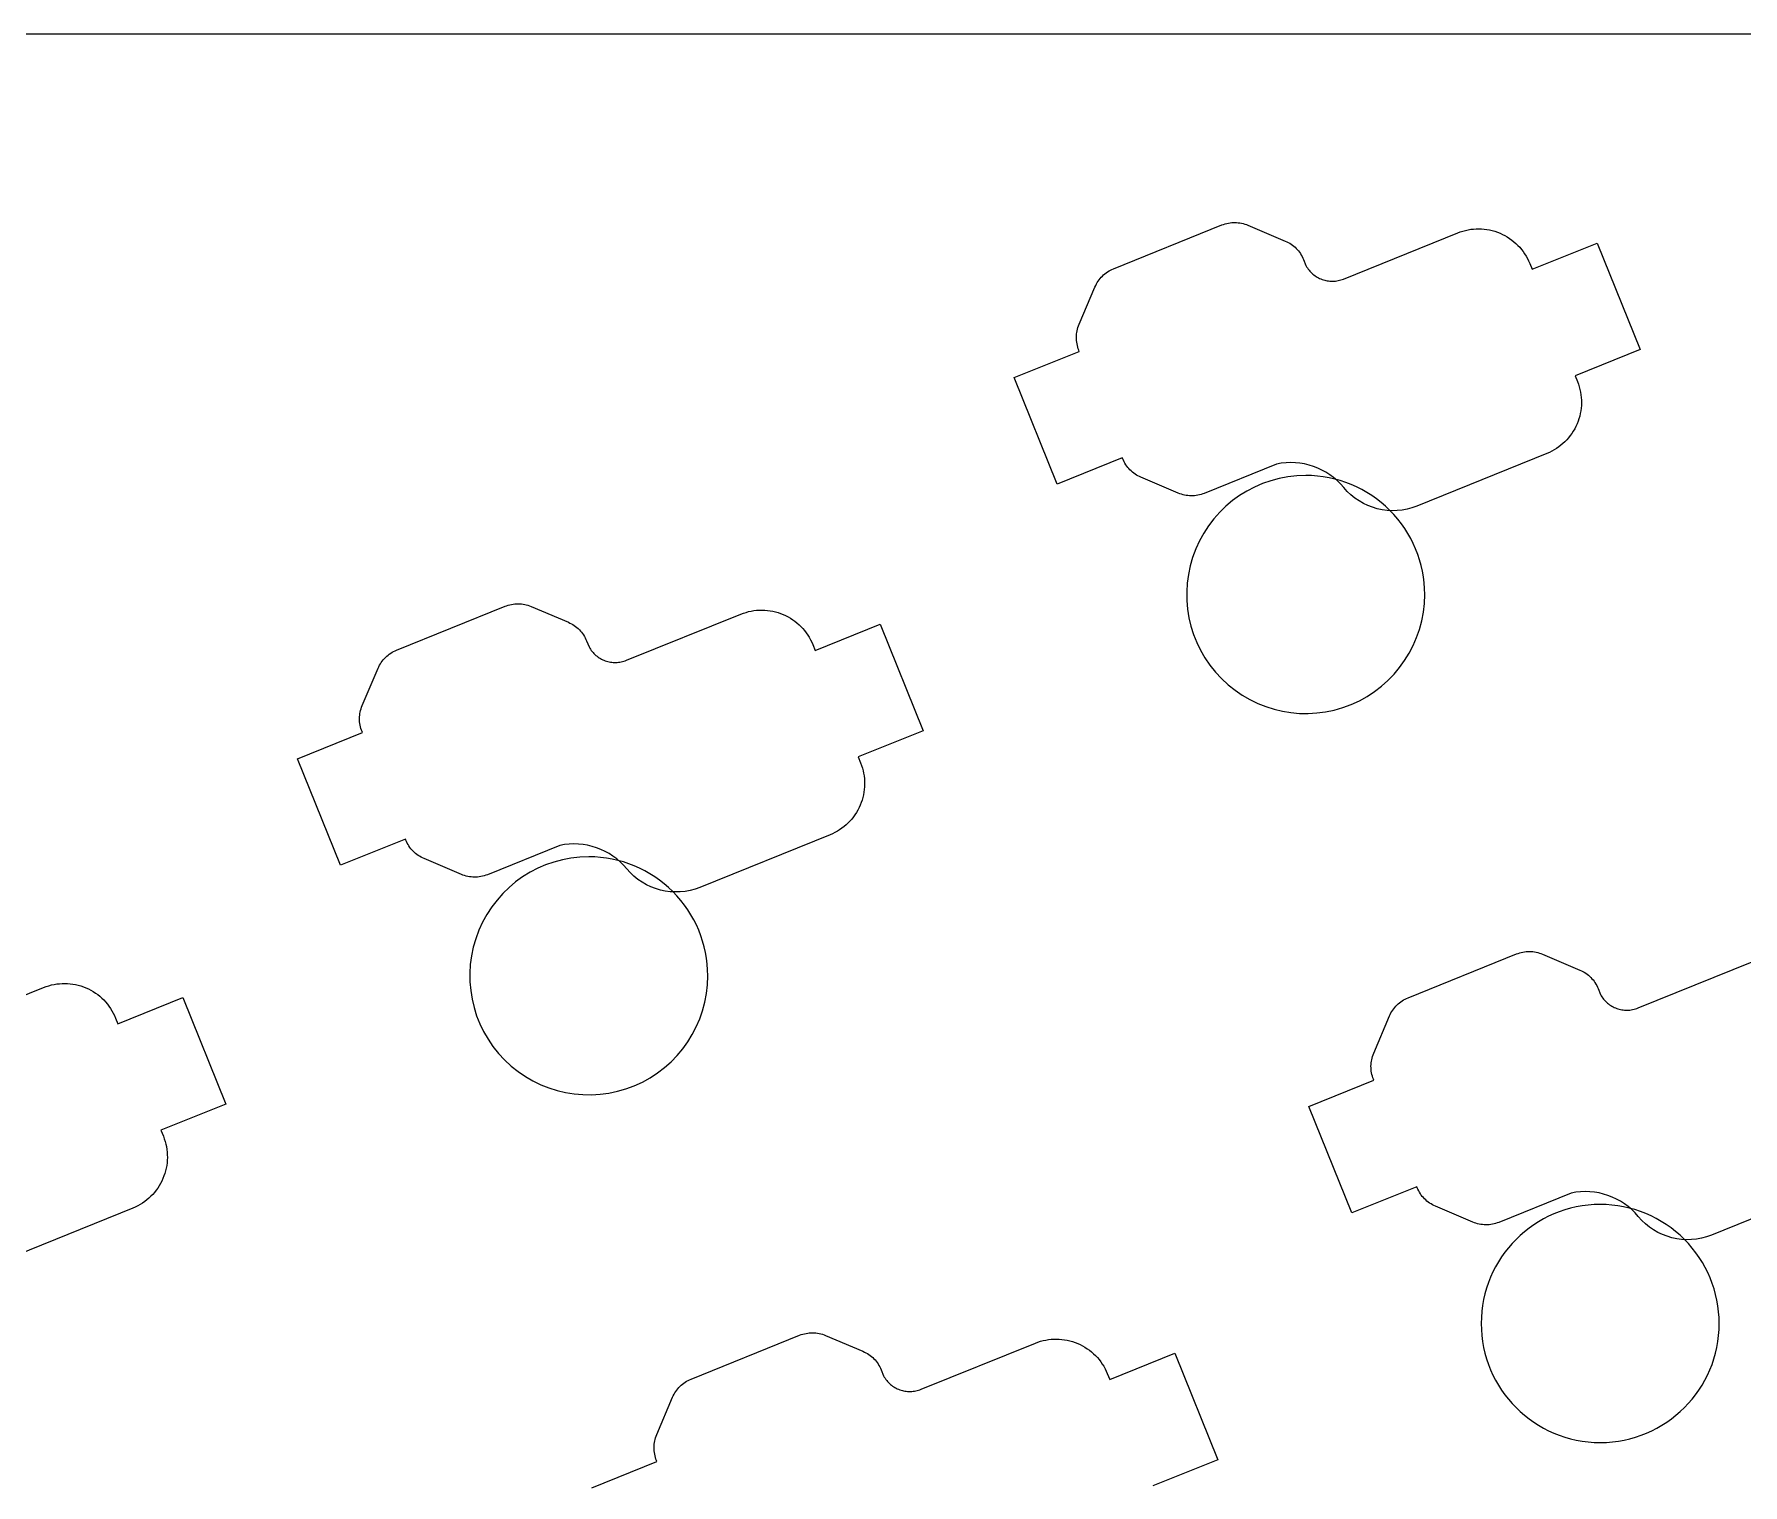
# Model space of a CAD drawing. Header units: millimetres. Extents: x 88 to 341, y 125 to 249.
# Drawn here: x 243.5 to 283.71, y 211.11 to 245.24 of the extents above; entities that cross this region are included whole.
import ezdxf

# ---------------------------------------------------------------- set-up
doc = ezdxf.new("R2010")
doc.units = ezdxf.units.MM
doc.layers.get('0').update_dxf_attribs({"linetype": 'CONTINUOUS'})

msp = doc.modelspace()

# ---------------------------------------------------------------- linework, layer by layer
at = {"color": 7}
for points in [[(290.8482, 245.2416), (138.4039, 245.2416)], [(290.8482, 245.2416), (138.4039, 245.2416)], [(286.0263, 218.222), (282.9666, 216.9858), (282.8517, 216.9447), (282.7354, 216.9134), (282.618, 216.8916), (282.5001, 216.8794), (282.3823, 216.8765), (282.2651, 216.8828), (282.1491, 216.8982), (282.0348, 216.9225), (281.9226, 216.9556), (281.8133, 216.9974), (281.7073, 217.0477), (281.6051, 217.1064), (281.5073, 217.1733), (281.4145, 217.2484), (281.3271, 217.3314), (281.2457, 217.4223), (281.1714, 217.5062), (281.0922, 217.5841), (281.0083, 217.6559), (280.9203, 217.7214), (280.8284, 217.7804), (280.733, 217.833), (280.6344, 217.8788), (280.5331, 217.9179), (280.4294, 217.9501), (280.3237, 217.9753), (280.2163, 217.9933), (280.1076, 218.004), (279.9979, 218.0073), (279.8876, 218.003), (279.7771, 217.9911), (279.6668, 217.9714), (277.965, 217.2839), (277.9278, 217.2699), (277.8902, 217.2579), (277.8522, 217.2477), (277.8138, 217.2395), (277.7752, 217.2332), (277.7363, 217.2288), (277.6974, 217.2262), (277.6583, 217.2256), (277.6193, 217.2269), (277.5804, 217.2301), (277.5417, 217.2352), (277.5031, 217.2422), (277.4649, 217.2511), (277.427, 217.2619), (277.3896, 217.2746), (277.3527, 217.2892), (276.475, 217.6618), (276.4388, 217.6782), (276.4037, 217.6963), (276.3697, 217.716), (276.3367, 217.7373), (276.3049, 217.7602), (276.2743, 217.7845), (276.245, 217.8103), (276.217, 217.8375), (276.1903, 217.866), (276.165, 217.8957), (276.1412, 217.9267), (276.1189, 217.9589), (276.0982, 217.9923), (276.0791, 218.0267), (276.0616, 218.0621), (276.0458, 218.0985), (276.0362, 218.1224), (274.5063, 217.5043), (273.4949, 220.0077), (275.0247, 220.6258), (275.0151, 220.6496), (275.0011, 220.6868), (274.9891, 220.7244), (274.979, 220.7624), (274.9707, 220.8008), (274.9644, 220.8395), (274.96, 220.8783), (274.9575, 220.9173), (274.9569, 220.9563), (274.9582, 220.9953), (274.9614, 221.0342), (274.9665, 221.073), (274.9735, 221.1115), (274.9824, 221.1497), (274.9931, 221.1876), (275.0058, 221.225), (275.0204, 221.2619), (275.393, 222.1396), (275.4094, 222.1758), (275.4275, 222.2109), (275.4473, 222.245), (275.4686, 222.2779), (275.4914, 222.3097), (275.5158, 222.3403), (275.5415, 222.3696), (275.5687, 222.3977), (275.5972, 222.4243), (275.627, 222.4496), (275.658, 222.4734), (275.6902, 222.4957), (275.7235, 222.5164), (275.7579, 222.5356), (275.7933, 222.553), (275.8297, 222.5688), (278.3809, 223.5995), (278.418, 223.6135), (278.4556, 223.6255), (278.4937, 223.6356), (278.5321, 223.6439), (278.5707, 223.6502), (278.6095, 223.6546), (278.6485, 223.6571), (278.6875, 223.6577), (278.7265, 223.6565), (278.7654, 223.6533), (278.8042, 223.6482), (278.8427, 223.6412), (278.881, 223.6323), (278.9188, 223.6215), (278.9562, 223.6088), (278.9931, 223.5942), (279.8709, 223.2216), (279.907, 223.2052), (279.9421, 223.1871), (279.9762, 223.1674), (280.0092, 223.1461), (280.041, 223.1232), (280.0715, 223.0989), (280.1009, 223.0731), (280.1289, 223.0459), (280.1556, 223.0174), (280.1808, 222.9877), (280.2046, 222.9566), (280.2269, 222.9245), (280.2477, 222.8911), (280.2668, 222.8567), (280.2843, 222.8213), (280.3, 222.7849), (280.3566, 222.6448), (280.3733, 222.6158), (280.3911, 222.5879), (280.41, 222.561), (280.4301, 222.5353), (280.4511, 222.5107), (280.4732, 222.4872), (280.4962, 222.4648), (280.52, 222.4436), (280.5448, 222.4236), (280.5703, 222.4048), (280.5966, 222.3872), (280.6236, 222.3708), (280.6513, 222.3557), (280.6795, 222.3418), (280.7084, 222.3293), (280.7377, 222.318), (280.7676, 222.308), (280.7978, 222.2994), (280.8284, 222.2921), (280.8594, 222.2862), (280.8907, 222.2816), (280.9221, 222.2785), (280.9538, 222.2768), (280.9856, 222.2765), (281.0175, 222.2777), (281.0495, 222.2803), (281.0815, 222.2844), (281.1134, 222.29), (281.1452, 222.2972), (281.1769, 222.3058), (281.2084, 222.3161), (281.2397, 222.3279), (283.9285, 223.4142)], [(286.0263, 218.222), (282.9666, 216.9858), (282.8517, 216.9447), (282.7354, 216.9134), (282.618, 216.8916), (282.5001, 216.8794), (282.3823, 216.8765), (282.2651, 216.8828), (282.1491, 216.8982), (282.0348, 216.9225), (281.9226, 216.9556), (281.8133, 216.9974), (281.7073, 217.0477), (281.6051, 217.1064), (281.5073, 217.1733), (281.4145, 217.2484), (281.3271, 217.3314), (281.2457, 217.4223), (281.1714, 217.5062), (281.0922, 217.5841), (281.0083, 217.6559), (280.9203, 217.7214), (280.8284, 217.7804), (280.733, 217.833), (280.6344, 217.8788), (280.5331, 217.9179), (280.4294, 217.9501), (280.3237, 217.9753), (280.2163, 217.9933), (280.1076, 218.004), (279.9979, 218.0073), (279.8876, 218.003), (279.7771, 217.9911), (279.6668, 217.9714), (277.965, 217.2839), (277.9278, 217.2699), (277.8902, 217.2579), (277.8522, 217.2477), (277.8138, 217.2395), (277.7752, 217.2332), (277.7363, 217.2288), (277.6974, 217.2262), (277.6583, 217.2256), (277.6193, 217.2269), (277.5804, 217.2301), (277.5417, 217.2352), (277.5031, 217.2422), (277.4649, 217.2511), (277.427, 217.2619), (277.3896, 217.2746), (277.3527, 217.2892), (276.475, 217.6618), (276.4388, 217.6782), (276.4037, 217.6963), (276.3697, 217.716), (276.3367, 217.7373), (276.3049, 217.7602), (276.2743, 217.7845), (276.245, 217.8103), (276.217, 217.8375), (276.1903, 217.866), (276.165, 217.8957), (276.1412, 217.9267), (276.1189, 217.9589), (276.0982, 217.9923), (276.0791, 218.0267), (276.0616, 218.0621), (276.0458, 218.0985), (276.0362, 218.1224), (274.5063, 217.5043), (273.4949, 220.0077), (275.0247, 220.6258), (275.0151, 220.6496), (275.0011, 220.6868), (274.9891, 220.7244), (274.979, 220.7624), (274.9707, 220.8008), (274.9644, 220.8395), (274.96, 220.8783), (274.9575, 220.9173), (274.9569, 220.9563), (274.9582, 220.9953), (274.9614, 221.0342), (274.9665, 221.073), (274.9735, 221.1115), (274.9824, 221.1497), (274.9931, 221.1876), (275.0058, 221.225), (275.0204, 221.2619), (275.393, 222.1396), (275.4094, 222.1758), (275.4275, 222.2109), (275.4473, 222.245), (275.4686, 222.2779), (275.4914, 222.3097), (275.5158, 222.3403), (275.5415, 222.3696), (275.5687, 222.3977), (275.5972, 222.4243), (275.627, 222.4496), (275.658, 222.4734), (275.6902, 222.4957), (275.7235, 222.5164), (275.7579, 222.5356), (275.7933, 222.553), (275.8297, 222.5688), (278.3809, 223.5995), (278.418, 223.6135), (278.4556, 223.6255), (278.4937, 223.6356), (278.5321, 223.6439), (278.5707, 223.6502), (278.6095, 223.6546), (278.6485, 223.6571), (278.6875, 223.6577), (278.7265, 223.6565), (278.7654, 223.6533), (278.8042, 223.6482), (278.8427, 223.6412), (278.881, 223.6323), (278.9188, 223.6215), (278.9562, 223.6088), (278.9931, 223.5942), (279.8709, 223.2216), (279.907, 223.2052), (279.9421, 223.1871), (279.9762, 223.1674), (280.0092, 223.1461), (280.041, 223.1232), (280.0715, 223.0989), (280.1009, 223.0731), (280.1289, 223.0459), (280.1556, 223.0174), (280.1808, 222.9877), (280.2046, 222.9566), (280.2269, 222.9245), (280.2477, 222.8911), (280.2668, 222.8567), (280.2843, 222.8213), (280.3, 222.7849), (280.3566, 222.6448), (280.3733, 222.6158), (280.3911, 222.5879), (280.41, 222.561), (280.4301, 222.5353), (280.4511, 222.5107), (280.4732, 222.4872), (280.4962, 222.4648), (280.52, 222.4436), (280.5448, 222.4236), (280.5703, 222.4048), (280.5966, 222.3872), (280.6236, 222.3708), (280.6513, 222.3557), (280.6795, 222.3418), (280.7084, 222.3293), (280.7377, 222.318), (280.7676, 222.308), (280.7978, 222.2994), (280.8284, 222.2921), (280.8594, 222.2862), (280.8907, 222.2816), (280.9221, 222.2785), (280.9538, 222.2768), (280.9856, 222.2765), (281.0175, 222.2777), (281.0495, 222.2803), (281.0815, 222.2844), (281.1134, 222.29), (281.1452, 222.2972), (281.1769, 222.3058), (281.2084, 222.3161), (281.2397, 222.3279), (283.9285, 223.4142)], [(241.0385, 221.7243), (243.7273, 222.8106), (243.7877, 222.8333), (243.8488, 222.8529), (243.9106, 222.8693), (243.973, 222.8827), (244.0358, 222.893), (244.0989, 222.9002), (244.1622, 222.9043), (244.2256, 222.9052), (244.289, 222.9031), (244.3523, 222.898), (244.4152, 222.8897), (244.4779, 222.8783), (244.54, 222.8638), (244.6015, 222.8463), (244.6623, 222.8257), (244.7223, 222.802), (244.781, 222.7753), (244.838, 222.7459), (244.8934, 222.7138), (244.9469, 222.6792), (244.9986, 222.642), (245.0483, 222.6025), (245.096, 222.5606), (245.1415, 222.5165), (245.1849, 222.4702), (245.2259, 222.4218), (245.2646, 222.3714), (245.3008, 222.3191), (245.3345, 222.2649), (245.3656, 222.209), (245.394, 222.1515), (245.4196, 222.0923), (245.4758, 221.9532), (247.0057, 222.5713), (248.0171, 220.0679), (246.4873, 219.4498), (246.5435, 219.3107), (246.5661, 219.2504), (246.5857, 219.1892), (246.6022, 219.1274), (246.6155, 219.065), (246.6258, 219.0022), (246.633, 218.9391), (246.6371, 218.8758), (246.6381, 218.8124), (246.636, 218.749), (246.6308, 218.6858), (246.6225, 218.6228), (246.6111, 218.5602), (246.5967, 218.4981), (246.5791, 218.4366), (246.5585, 218.3758), (246.5348, 218.3158), (246.5081, 218.2571), (246.4787, 218.2), (246.4467, 218.1446), (246.412, 218.0911), (246.3749, 218.0394), (246.3353, 217.9897), (246.2934, 217.9421), (246.2493, 217.8965), (246.203, 217.8532), (246.1546, 217.8121), (246.1042, 217.7735), (246.0519, 217.7372), (245.9978, 217.7035), (245.9419, 217.6724), (245.8843, 217.644), (245.8251, 217.6184), (242.7654, 216.3822)], [(241.0385, 221.7243), (243.7273, 222.8106), (243.7877, 222.8333), (243.8488, 222.8529), (243.9106, 222.8693), (243.973, 222.8827), (244.0358, 222.893), (244.0989, 222.9002), (244.1622, 222.9043), (244.2256, 222.9052), (244.289, 222.9031), (244.3523, 222.898), (244.4152, 222.8897), (244.4779, 222.8783), (244.54, 222.8638), (244.6015, 222.8463), (244.6623, 222.8257), (244.7223, 222.802), (244.781, 222.7753), (244.838, 222.7459), (244.8934, 222.7138), (244.9469, 222.6792), (244.9986, 222.642), (245.0483, 222.6025), (245.096, 222.5606), (245.1415, 222.5165), (245.1849, 222.4702), (245.2259, 222.4218), (245.2646, 222.3714), (245.3008, 222.3191), (245.3345, 222.2649), (245.3656, 222.209), (245.394, 222.1515), (245.4196, 222.0923), (245.4758, 221.9532), (247.0057, 222.5713), (248.0171, 220.0679), (246.4873, 219.4498), (246.5435, 219.3107), (246.5661, 219.2504), (246.5857, 219.1892), (246.6022, 219.1274), (246.6155, 219.065), (246.6258, 219.0022), (246.633, 218.9391), (246.6371, 218.8758), (246.6381, 218.8124), (246.636, 218.749), (246.6308, 218.6858), (246.6225, 218.6228), (246.6111, 218.5602), (246.5967, 218.4981), (246.5791, 218.4366), (246.5585, 218.3758), (246.5348, 218.3158), (246.5081, 218.2571), (246.4787, 218.2), (246.4467, 218.1446), (246.412, 218.0911), (246.3749, 218.0394), (246.3353, 217.9897), (246.2934, 217.9421), (246.2493, 217.8965), (246.203, 217.8532), (246.1546, 217.8121), (246.1042, 217.7735), (246.0519, 217.7372), (245.9978, 217.7035), (245.9419, 217.6724), (245.8843, 217.644), (245.8251, 217.6184), (242.7654, 216.3822)], [(256.6276, 211.0358), (258.1575, 211.6539), (258.1478, 211.6777), (258.1339, 211.7149), (258.1218, 211.7525), (258.1117, 211.7905), (258.1035, 211.8289), (258.0971, 211.8676), (258.0927, 211.9064), (258.0902, 211.9454), (258.0896, 211.9844), (258.0909, 212.0234), (258.0941, 212.0623), (258.0992, 212.1011), (258.1062, 212.1396), (258.1151, 212.1778), (258.1259, 212.2157), (258.1386, 212.2531), (258.1532, 212.29), (258.5257, 213.1677), (258.5421, 213.2039), (258.5602, 213.239), (258.58, 213.2731), (258.6013, 213.306), (258.6241, 213.3378), (258.6485, 213.3684), (258.6743, 213.3977), (258.7014, 213.4258), (258.7299, 213.4524), (258.7597, 213.4777), (258.7907, 213.5015), (258.8229, 213.5238), (258.8562, 213.5445), (258.8906, 213.5637), (258.926, 213.5811), (258.9625, 213.5969), (261.5136, 214.6276), (261.5507, 214.6416), (261.5884, 214.6536), (261.6264, 214.6638), (261.6648, 214.672), (261.7034, 214.6783), (261.7423, 214.6827), (261.7812, 214.6852), (261.8202, 214.6859), (261.8593, 214.6846), (261.8982, 214.6814), (261.9369, 214.6763), (261.9755, 214.6693), (262.0137, 214.6604), (262.0515, 214.6496), (262.089, 214.6369), (262.1259, 214.6223), (263.0036, 214.2497), (263.0397, 214.2333), (263.0749, 214.2152), (263.1089, 214.1955), (263.1419, 214.1742), (263.1737, 214.1513), (263.2043, 214.127), (263.2336, 214.1012), (263.2616, 214.074), (263.2883, 214.0455), (263.3135, 214.0158), (263.3373, 213.9848), (263.3596, 213.9526), (263.3804, 213.9192), (263.3995, 213.8848), (263.417, 213.8494), (263.4328, 213.813), (263.4894, 213.6729), (263.506, 213.6439), (263.5238, 213.616), (263.5428, 213.5892), (263.5628, 213.5634), (263.5838, 213.5388), (263.6059, 213.5153), (263.6289, 213.4929), (263.6528, 213.4717), (263.6775, 213.4517), (263.703, 213.4329), (263.7293, 213.4153), (263.7563, 213.3989), (263.784, 213.3838), (263.8123, 213.3699), (263.8411, 213.3574), (263.8705, 213.3461), (263.9003, 213.3361), (263.9305, 213.3275), (263.9612, 213.3202), (263.9921, 213.3143), (264.0234, 213.3098), (264.0549, 213.3066), (264.0865, 213.3049), (264.1183, 213.3046), (264.1503, 213.3058), (264.1822, 213.3084), (264.2142, 213.3125), (264.2461, 213.3181), (264.2779, 213.3253), (264.3096, 213.334), (264.3411, 213.3442), (264.3724, 213.356), (267.0612, 214.4423), (267.1216, 214.465), (267.1827, 214.4846), (267.2446, 214.501), (267.3069, 214.5144), (267.3697, 214.5247), (267.4328, 214.5319), (267.4961, 214.5359), (267.5596, 214.5369), (267.6229, 214.5348), (267.6862, 214.5296), (267.7492, 214.5214), (267.8118, 214.51), (267.8739, 214.4955), (267.9354, 214.478), (267.9962, 214.4574), (268.0562, 214.4336), (268.1149, 214.407), (268.1719, 214.3776), (268.2273, 214.3455), (268.2809, 214.3109), (268.3325, 214.2737), (268.3822, 214.2342), (268.4299, 214.1923), (268.4754, 214.1482), (268.5188, 214.1019), (268.5598, 214.0535), (268.5985, 214.0031), (268.6347, 213.9508), (268.6684, 213.8966), (268.6995, 213.8407), (268.7279, 213.7831), (268.7535, 213.724), (268.8097, 213.5849), (270.3396, 214.203), (271.351, 211.6996), (269.8212, 211.0815)], [(256.6276, 211.0358), (258.1575, 211.6539), (258.1478, 211.6777), (258.1339, 211.7149), (258.1218, 211.7525), (258.1117, 211.7905), (258.1035, 211.8289), (258.0971, 211.8676), (258.0927, 211.9064), (258.0902, 211.9454), (258.0896, 211.9844), (258.0909, 212.0234), (258.0941, 212.0623), (258.0992, 212.1011), (258.1062, 212.1396), (258.1151, 212.1778), (258.1259, 212.2157), (258.1386, 212.2531), (258.1532, 212.29), (258.5257, 213.1677), (258.5421, 213.2039), (258.5602, 213.239), (258.58, 213.2731), (258.6013, 213.306), (258.6241, 213.3378), (258.6485, 213.3684), (258.6743, 213.3977), (258.7014, 213.4258), (258.7299, 213.4524), (258.7597, 213.4777), (258.7907, 213.5015), (258.8229, 213.5238), (258.8562, 213.5445), (258.8906, 213.5637), (258.926, 213.5811), (258.9625, 213.5969), (261.5136, 214.6276), (261.5507, 214.6416), (261.5884, 214.6536), (261.6264, 214.6638), (261.6648, 214.672), (261.7034, 214.6783), (261.7423, 214.6827), (261.7812, 214.6852), (261.8202, 214.6859), (261.8593, 214.6846), (261.8982, 214.6814), (261.9369, 214.6763), (261.9755, 214.6693), (262.0137, 214.6604), (262.0515, 214.6496), (262.089, 214.6369), (262.1259, 214.6223), (263.0036, 214.2497), (263.0397, 214.2333), (263.0749, 214.2152), (263.1089, 214.1955), (263.1419, 214.1742), (263.1737, 214.1513), (263.2043, 214.127), (263.2336, 214.1012), (263.2616, 214.074), (263.2883, 214.0455), (263.3135, 214.0158), (263.3373, 213.9848), (263.3596, 213.9526), (263.3804, 213.9192), (263.3995, 213.8848), (263.417, 213.8494), (263.4328, 213.813), (263.4894, 213.6729), (263.506, 213.6439), (263.5238, 213.616), (263.5428, 213.5892), (263.5628, 213.5634), (263.5838, 213.5388), (263.6059, 213.5153), (263.6289, 213.4929), (263.6528, 213.4717), (263.6775, 213.4517), (263.703, 213.4329), (263.7293, 213.4153), (263.7563, 213.3989), (263.784, 213.3838), (263.8123, 213.3699), (263.8411, 213.3574), (263.8705, 213.3461), (263.9003, 213.3361), (263.9305, 213.3275), (263.9612, 213.3202), (263.9921, 213.3143), (264.0234, 213.3098), (264.0549, 213.3066), (264.0865, 213.3049), (264.1183, 213.3046), (264.1503, 213.3058), (264.1822, 213.3084), (264.2142, 213.3125), (264.2461, 213.3181), (264.2779, 213.3253), (264.3096, 213.334), (264.3411, 213.3442), (264.3724, 213.356), (267.0612, 214.4423), (267.1216, 214.465), (267.1827, 214.4846), (267.2446, 214.501), (267.3069, 214.5144), (267.3697, 214.5247), (267.4328, 214.5319), (267.4961, 214.5359), (267.5596, 214.5369), (267.6229, 214.5348), (267.6862, 214.5296), (267.7492, 214.5214), (267.8118, 214.51), (267.8739, 214.4955), (267.9354, 214.478), (267.9962, 214.4574), (268.0562, 214.4336), (268.1149, 214.407), (268.1719, 214.3776), (268.2273, 214.3455), (268.2809, 214.3109), (268.3325, 214.2737), (268.3822, 214.2342), (268.4299, 214.1923), (268.4754, 214.1482), (268.5188, 214.1019), (268.5598, 214.0535), (268.5985, 214.0031), (268.6347, 213.9508), (268.6684, 213.8966), (268.6995, 213.8407), (268.7279, 213.7831), (268.7535, 213.724), (268.8097, 213.5849), (270.3396, 214.203), (271.351, 211.6996), (269.8212, 211.0815)]]:
    msp.add_lwpolyline(points, dxfattribs=at)
for points in [[(271.7963, 240.8094), (271.8352, 240.8062), (271.874, 240.8011), (271.9125, 240.7941), (271.9507, 240.7852), (271.9886, 240.7744), (272.026, 240.7617), (272.0629, 240.7471), (272.9407, 240.3745), (272.9768, 240.3581), (273.0119, 240.34), (273.046, 240.3203), (273.0789, 240.299), (273.1107, 240.2761), (273.1413, 240.2518), (273.1707, 240.226), (273.1987, 240.1988), (273.2253, 240.1703), (273.2506, 240.1406), (273.2744, 240.1095), (273.2967, 240.0774), (273.3174, 240.044), (273.3366, 240.0096), (273.354, 239.9742), (273.3698, 239.9378), (273.4264, 239.7977), (273.4431, 239.7687), (273.4609, 239.7408), (273.4798, 239.7139), (273.4998, 239.6882), (273.5209, 239.6636), (273.5429, 239.6401), (273.5659, 239.6177), (273.5898, 239.5965), (273.6146, 239.5765), (273.6401, 239.5577), (273.6664, 239.5401), (273.6934, 239.5237), (273.721, 239.5086), (273.7493, 239.4947), (273.7782, 239.4822), (273.8075, 239.4709), (273.8373, 239.4609), (273.8676, 239.4523), (273.8982, 239.445), (273.9292, 239.4391), (273.9604, 239.4345), (273.9919, 239.4314), (274.0236, 239.4297), (274.0554, 239.4294), (274.0873, 239.4306), (274.1193, 239.4332), (274.1512, 239.4373), (274.1832, 239.4429), (274.215, 239.4501), (274.2467, 239.4587), (274.2782, 239.469), (274.3094, 239.4808), (276.9983, 240.5671), (277.0586, 240.5898), (277.1198, 240.6094), (277.1816, 240.6258), (277.244, 240.6392), (277.3068, 240.6495), (277.3699, 240.6566), (277.4332, 240.6607), (277.4966, 240.6617), (277.56, 240.6596), (277.6232, 240.6544), (277.6862, 240.6462), (277.7488, 240.6348), (277.8109, 240.6203), (277.8725, 240.6028), (277.9333, 240.5822), (277.9932, 240.5584), (278.0519, 240.5318), (278.109, 240.5024), (278.1644, 240.4703), (278.2179, 240.4357), (278.2696, 240.3985), (278.3193, 240.359), (278.367, 240.3171), (278.4125, 240.273), (278.4558, 240.2267), (278.4969, 240.1783), (278.5356, 240.1279), (278.5718, 240.0756), (278.6055, 240.0214), (278.6366, 239.9655), (278.665, 239.9079), (278.6906, 239.8488), (278.7468, 239.7097), (280.2767, 240.3278), (281.2881, 237.8244), (279.7582, 237.2063), (279.8144, 237.0672), (279.8371, 237.0068), (279.8567, 236.9457), (279.8731, 236.8839), (279.8865, 236.8215), (279.8968, 236.7587), (279.904, 236.6956), (279.908, 236.6323), (279.909, 236.5689), (279.9069, 236.5055), (279.9017, 236.4423), (279.8935, 236.3793), (279.8821, 236.3167), (279.8676, 236.2546), (279.8501, 236.193), (279.8295, 236.1322), (279.8057, 236.0723), (279.7791, 236.0136), (279.7497, 235.9565), (279.7176, 235.9011), (279.683, 235.8476), (279.6458, 235.7959), (279.6063, 235.7462), (279.5644, 235.6985), (279.5203, 235.653), (279.474, 235.6097), (279.4256, 235.5686), (279.3752, 235.5299), (279.3229, 235.4937), (279.2687, 235.46), (279.2128, 235.4289), (279.1552, 235.4005), (279.0961, 235.3749), (276.0364, 234.1387), (275.9215, 234.0976), (275.8051, 234.0663), (275.6877, 234.0445), (275.5699, 234.0323), (275.4521, 234.0294), (275.3349, 234.0357), (275.2189, 234.0511), (275.1045, 234.0754), (274.9924, 234.1085), (274.8831, 234.1503), (274.7771, 234.2006), (274.6749, 234.2593), (274.5771, 234.3262), (274.4843, 234.4013), (274.3969, 234.4843), (274.3155, 234.5752), (274.2412, 234.6591), (274.1619, 234.737), (274.0781, 234.8088), (273.99, 234.8743), (273.8981, 234.9333), (273.8027, 234.9859), (273.7042, 235.0317), (273.6029, 235.0708), (273.4992, 235.103), (273.3935, 235.1282), (273.2861, 235.1462), (273.1774, 235.1569), (273.0677, 235.1602), (272.9574, 235.1559), (272.8469, 235.144), (272.7366, 235.1243), (271.0348, 234.4368), (270.9976, 234.4228), (270.96, 234.4108), (270.922, 234.4006), (270.8836, 234.3924), (270.8449, 234.3861), (270.8061, 234.3817), (270.7671, 234.3791), (270.7281, 234.3785), (270.6891, 234.3798), (270.6502, 234.383), (270.6114, 234.3881), (270.5729, 234.3951), (270.5347, 234.404), (270.4968, 234.4148), (270.4594, 234.4275), (270.4225, 234.4421), (269.5448, 234.8147), (269.5086, 234.8311), (269.4735, 234.8492), (269.4394, 234.8689), (269.4065, 234.8902), (269.3747, 234.9131), (269.3441, 234.9374), (269.3148, 234.9632), (269.2867, 234.9904), (269.2601, 235.0189), (269.2348, 235.0486), (269.211, 235.0796), (269.1887, 235.1118), (269.168, 235.1452), (269.1488, 235.1796), (269.1314, 235.215), (269.1156, 235.2514), (269.106, 235.2753), (267.5761, 234.6572), (266.5647, 237.1606), (268.0945, 237.7787), (268.0849, 237.8025), (268.0709, 237.8397), (268.0589, 237.8773), (268.0487, 237.9153), (268.0405, 237.9537), (268.0342, 237.9924), (268.0298, 238.0312), (268.0273, 238.0702), (268.0267, 238.1092), (268.0279, 238.1482), (268.0311, 238.1871), (268.0362, 238.2259), (268.0432, 238.2644), (268.0521, 238.3026), (268.0629, 238.3405), (268.0756, 238.3779), (268.0902, 238.4148), (268.4628, 239.2925), (268.4792, 239.3287), (268.4973, 239.3638), (268.517, 239.3979), (268.5383, 239.4308), (268.5612, 239.4626), (268.5855, 239.4932), (268.6113, 239.5225), (268.6385, 239.5506), (268.667, 239.5772), (268.6967, 239.6025), (268.7278, 239.6263), (268.7599, 239.6486), (268.7933, 239.6693), (268.8277, 239.6885), (268.8631, 239.7059), (268.8995, 239.7217), (271.4506, 240.7524), (271.4878, 240.7664), (271.5254, 240.7784), (271.5635, 240.7886), (271.6018, 240.7968), (271.6405, 240.8031), (271.6793, 240.8075), (271.7183, 240.81), (271.7573, 240.8106)], [(271.7963, 240.8094), (271.8352, 240.8062), (271.874, 240.8011), (271.9125, 240.7941), (271.9507, 240.7852), (271.9886, 240.7744), (272.026, 240.7617), (272.0629, 240.7471), (272.9407, 240.3745), (272.9768, 240.3581), (273.0119, 240.34), (273.046, 240.3203), (273.0789, 240.299), (273.1107, 240.2761), (273.1413, 240.2518), (273.1707, 240.226), (273.1987, 240.1988), (273.2253, 240.1703), (273.2506, 240.1406), (273.2744, 240.1095), (273.2967, 240.0774), (273.3174, 240.044), (273.3366, 240.0096), (273.354, 239.9742), (273.3698, 239.9378), (273.4264, 239.7977), (273.4431, 239.7687), (273.4609, 239.7408), (273.4798, 239.7139), (273.4998, 239.6882), (273.5209, 239.6636), (273.5429, 239.6401), (273.5659, 239.6177), (273.5898, 239.5965), (273.6146, 239.5765), (273.6401, 239.5577), (273.6664, 239.5401), (273.6934, 239.5237), (273.721, 239.5086), (273.7493, 239.4947), (273.7782, 239.4822), (273.8075, 239.4709), (273.8373, 239.4609), (273.8676, 239.4523), (273.8982, 239.445), (273.9292, 239.4391), (273.9604, 239.4345), (273.9919, 239.4314), (274.0236, 239.4297), (274.0554, 239.4294), (274.0873, 239.4306), (274.1193, 239.4332), (274.1512, 239.4373), (274.1832, 239.4429), (274.215, 239.4501), (274.2467, 239.4587), (274.2782, 239.469), (274.3094, 239.4808), (276.9983, 240.5671), (277.0586, 240.5898), (277.1198, 240.6094), (277.1816, 240.6258), (277.244, 240.6392), (277.3068, 240.6495), (277.3699, 240.6566), (277.4332, 240.6607), (277.4966, 240.6617), (277.56, 240.6596), (277.6232, 240.6544), (277.6862, 240.6462), (277.7488, 240.6348), (277.8109, 240.6203), (277.8725, 240.6028), (277.9333, 240.5822), (277.9932, 240.5584), (278.0519, 240.5318), (278.109, 240.5024), (278.1644, 240.4703), (278.2179, 240.4357), (278.2696, 240.3985), (278.3193, 240.359), (278.367, 240.3171), (278.4125, 240.273), (278.4558, 240.2267), (278.4969, 240.1783), (278.5356, 240.1279), (278.5718, 240.0756), (278.6055, 240.0214), (278.6366, 239.9655), (278.665, 239.9079), (278.6906, 239.8488), (278.7468, 239.7097), (280.2767, 240.3278), (281.2881, 237.8244), (279.7582, 237.2063), (279.8144, 237.0672), (279.8371, 237.0068), (279.8567, 236.9457), (279.8731, 236.8839), (279.8865, 236.8215), (279.8968, 236.7587), (279.904, 236.6956), (279.908, 236.6323), (279.909, 236.5689), (279.9069, 236.5055), (279.9017, 236.4423), (279.8935, 236.3793), (279.8821, 236.3167), (279.8676, 236.2546), (279.8501, 236.193), (279.8295, 236.1322), (279.8057, 236.0723), (279.7791, 236.0136), (279.7497, 235.9565), (279.7176, 235.9011), (279.683, 235.8476), (279.6458, 235.7959), (279.6063, 235.7462), (279.5644, 235.6985), (279.5203, 235.653), (279.474, 235.6097), (279.4256, 235.5686), (279.3752, 235.5299), (279.3229, 235.4937), (279.2687, 235.46), (279.2128, 235.4289), (279.1552, 235.4005), (279.0961, 235.3749), (276.0364, 234.1387), (275.9215, 234.0976), (275.8051, 234.0663), (275.6877, 234.0445), (275.5699, 234.0323), (275.4521, 234.0294), (275.3349, 234.0357), (275.2189, 234.0511), (275.1045, 234.0754), (274.9924, 234.1085), (274.8831, 234.1503), (274.7771, 234.2006), (274.6749, 234.2593), (274.5771, 234.3262), (274.4843, 234.4013), (274.3969, 234.4843), (274.3155, 234.5752), (274.2412, 234.6591), (274.1619, 234.737), (274.0781, 234.8088), (273.99, 234.8743), (273.8981, 234.9333), (273.8027, 234.9859), (273.7042, 235.0317), (273.6029, 235.0708), (273.4992, 235.103), (273.3935, 235.1282), (273.2861, 235.1462), (273.1774, 235.1569), (273.0677, 235.1602), (272.9574, 235.1559), (272.8469, 235.144), (272.7366, 235.1243), (271.0348, 234.4368), (270.9976, 234.4228), (270.96, 234.4108), (270.922, 234.4006), (270.8836, 234.3924), (270.8449, 234.3861), (270.8061, 234.3817), (270.7671, 234.3791), (270.7281, 234.3785), (270.6891, 234.3798), (270.6502, 234.383), (270.6114, 234.3881), (270.5729, 234.3951), (270.5347, 234.404), (270.4968, 234.4148), (270.4594, 234.4275), (270.4225, 234.4421), (269.5448, 234.8147), (269.5086, 234.8311), (269.4735, 234.8492), (269.4394, 234.8689), (269.4065, 234.8902), (269.3747, 234.9131), (269.3441, 234.9374), (269.3148, 234.9632), (269.2867, 234.9904), (269.2601, 235.0189), (269.2348, 235.0486), (269.211, 235.0796), (269.1887, 235.1118), (269.168, 235.1452), (269.1488, 235.1796), (269.1314, 235.215), (269.1156, 235.2514), (269.106, 235.2753), (267.5761, 234.6572), (266.5647, 237.1606), (268.0945, 237.7787), (268.0849, 237.8025), (268.0709, 237.8397), (268.0589, 237.8773), (268.0487, 237.9153), (268.0405, 237.9537), (268.0342, 237.9924), (268.0298, 238.0312), (268.0273, 238.0702), (268.0267, 238.1092), (268.0279, 238.1482), (268.0311, 238.1871), (268.0362, 238.2259), (268.0432, 238.2644), (268.0521, 238.3026), (268.0629, 238.3405), (268.0756, 238.3779), (268.0902, 238.4148), (268.4628, 239.2925), (268.4792, 239.3287), (268.4973, 239.3638), (268.517, 239.3979), (268.5383, 239.4308), (268.5612, 239.4626), (268.5855, 239.4932), (268.6113, 239.5225), (268.6385, 239.5506), (268.667, 239.5772), (268.6967, 239.6025), (268.7278, 239.6263), (268.7599, 239.6486), (268.7933, 239.6693), (268.8277, 239.6885), (268.8631, 239.7059), (268.8995, 239.7217), (271.4506, 240.7524), (271.4878, 240.7664), (271.5254, 240.7784), (271.5635, 240.7886), (271.6018, 240.7968), (271.6405, 240.8031), (271.6793, 240.8075), (271.7183, 240.81), (271.7573, 240.8106)], [(273.4204, 234.8571)], [(273.4204, 234.8571)], [(254.929, 231.8375), (254.9679, 231.8343), (255.0067, 231.8292), (255.0452, 231.8222), (255.0835, 231.8133), (255.1213, 231.8025), (255.1587, 231.7898), (255.1956, 231.7752), (256.0734, 231.4026), (256.1095, 231.3862), (256.1446, 231.3681), (256.1787, 231.3484), (256.2117, 231.3271), (256.2435, 231.3042), (256.274, 231.2799), (256.3034, 231.2541), (256.3314, 231.2269), (256.3581, 231.1984), (256.3833, 231.1687), (256.4071, 231.1377), (256.4294, 231.1055), (256.4502, 231.0721), (256.4693, 231.0377), (256.4868, 231.0023), (256.5025, 230.9659), (256.5591, 230.8258), (256.5758, 230.7968), (256.5936, 230.7689), (256.6125, 230.7421), (256.6326, 230.7163), (256.6536, 230.6917), (256.6757, 230.6682), (256.6987, 230.6458), (256.7225, 230.6246), (256.7473, 230.6046), (256.7728, 230.5858), (256.7991, 230.5682), (256.8261, 230.5518), (256.8538, 230.5367), (256.882, 230.5228), (256.9109, 230.5103), (256.9402, 230.499), (256.9701, 230.489), (257.0003, 230.4804), (257.0309, 230.4731), (257.0619, 230.4672), (257.0932, 230.4627), (257.1246, 230.4595), (257.1563, 230.4578), (257.1881, 230.4575), (257.22, 230.4587), (257.252, 230.4613), (257.284, 230.4654), (257.3159, 230.471), (257.3477, 230.4782), (257.3794, 230.4869), (257.4109, 230.4971), (257.4422, 230.5089), (260.131, 231.5952), (260.1914, 231.6179), (260.2525, 231.6375), (260.3143, 231.6539), (260.3767, 231.6673), (260.4395, 231.6776), (260.5026, 231.6848), (260.5659, 231.6888), (260.6293, 231.6898), (260.6927, 231.6877), (260.756, 231.6825), (260.8189, 231.6743), (260.8815, 231.6629), (260.9437, 231.6484), (261.0052, 231.6309), (261.066, 231.6103), (261.1259, 231.5865), (261.1847, 231.5599), (261.2417, 231.5305), (261.2971, 231.4984), (261.3506, 231.4638), (261.4023, 231.4266), (261.452, 231.3871), (261.4997, 231.3452), (261.5452, 231.3011), (261.5885, 231.2548), (261.6296, 231.2064), (261.6683, 231.156), (261.7045, 231.1037), (261.7382, 231.0495), (261.7693, 230.9936), (261.7977, 230.936), (261.8233, 230.8769), (261.8795, 230.7378), (263.4094, 231.3559), (264.4208, 228.8525), (262.891, 228.2344), (262.9471, 228.0953), (262.9698, 228.035), (262.9894, 227.9738), (263.0059, 227.912), (263.0192, 227.8496), (263.0295, 227.7868), (263.0367, 227.7237), (263.0408, 227.6604), (263.0418, 227.597), (263.0397, 227.5336), (263.0345, 227.4704), (263.0262, 227.4074), (263.0148, 227.3448), (263.0004, 227.2827), (262.9828, 227.2211), (262.9622, 227.1603), (262.9385, 227.1004), (262.9118, 227.0417), (262.8824, 226.9846), (262.8503, 226.9292), (262.8157, 226.8757), (262.7786, 226.824), (262.739, 226.7743), (262.6971, 226.7266), (262.653, 226.6811), (262.6067, 226.6378), (262.5583, 226.5967), (262.5079, 226.558), (262.4556, 226.5218), (262.4015, 226.4881), (262.3455, 226.457), (262.288, 226.4286), (262.2288, 226.403), (259.1691, 225.1668), (259.0542, 225.1257), (258.9379, 225.0944), (258.8205, 225.0726), (258.7026, 225.0604), (258.5848, 225.0575), (258.4676, 225.0638), (258.3516, 225.0792), (258.2373, 225.1035), (258.1251, 225.1367), (258.0158, 225.1784), (257.9098, 225.2287), (257.8076, 225.2874), (257.7098, 225.3544), (257.617, 225.4294), (257.5296, 225.5124), (257.4482, 225.6033), (257.3739, 225.6872), (257.2947, 225.7651), (257.2108, 225.8369), (257.1228, 225.9024), (257.0309, 225.9614), (256.9355, 226.014), (256.8369, 226.0599), (256.7356, 226.099), (256.6319, 226.1311), (256.5262, 226.1563), (256.4188, 226.1743), (256.3101, 226.185), (256.2004, 226.1883), (256.0901, 226.184), (255.9796, 226.1721), (255.8693, 226.1524), (254.1675, 225.4649), (254.1303, 225.4509), (254.0927, 225.4389), (254.0547, 225.4287), (254.0163, 225.4205), (253.9777, 225.4142), (253.9388, 225.4098), (253.8999, 225.4073), (253.8608, 225.4066), (253.8218, 225.4079), (253.7829, 225.4111), (253.7442, 225.4162), (253.7056, 225.4232), (253.6674, 225.4321), (253.6295, 225.4429), (253.5921, 225.4556), (253.5552, 225.4702), (252.6775, 225.8428), (252.6413, 225.8592), (252.6062, 225.8773), (252.5722, 225.897), (252.5392, 225.9183), (252.5074, 225.9412), (252.4768, 225.9655), (252.4475, 225.9913), (252.4195, 226.0185), (252.3928, 226.047), (252.3675, 226.0767), (252.3437, 226.1077), (252.3214, 226.1399), (252.3007, 226.1733), (252.2816, 226.2077), (252.2641, 226.2431), (252.2483, 226.2795), (252.2387, 226.3034), (250.7088, 225.6853), (249.6974, 228.1887), (251.2272, 228.8068), (251.2176, 228.8306), (251.2036, 228.8678), (251.1916, 228.9054), (251.1815, 228.9434), (251.1732, 228.9818), (251.1669, 229.0205), (251.1625, 229.0593), (251.16, 229.0983), (251.1594, 229.1373), (251.1607, 229.1763), (251.1639, 229.2152), (251.169, 229.254), (251.176, 229.2925), (251.1848, 229.3307), (251.1956, 229.3686), (251.2083, 229.406), (251.2229, 229.4429), (251.5955, 230.3207), (251.6119, 230.3568), (251.63, 230.3919), (251.6498, 230.426), (251.6711, 230.4589), (251.6939, 230.4907), (251.7183, 230.5213), (251.744, 230.5506), (251.7712, 230.5787), (251.7997, 230.6053), (251.8295, 230.6306), (251.8605, 230.6544), (251.8927, 230.6767), (251.926, 230.6974), (251.9604, 230.7166), (251.9958, 230.734), (252.0322, 230.7498), (254.5834, 231.7805), (254.6205, 231.7945), (254.6581, 231.8065), (254.6962, 231.8167), (254.7346, 231.8249), (254.7732, 231.8312), (254.812, 231.8356), (254.851, 231.8381), (254.89, 231.8388)], [(254.929, 231.8375), (254.9679, 231.8343), (255.0067, 231.8292), (255.0452, 231.8222), (255.0835, 231.8133), (255.1213, 231.8025), (255.1587, 231.7898), (255.1956, 231.7752), (256.0734, 231.4026), (256.1095, 231.3862), (256.1446, 231.3681), (256.1787, 231.3484), (256.2117, 231.3271), (256.2435, 231.3042), (256.274, 231.2799), (256.3034, 231.2541), (256.3314, 231.2269), (256.3581, 231.1984), (256.3833, 231.1687), (256.4071, 231.1377), (256.4294, 231.1055), (256.4502, 231.0721), (256.4693, 231.0377), (256.4868, 231.0023), (256.5025, 230.9659), (256.5591, 230.8258), (256.5758, 230.7968), (256.5936, 230.7689), (256.6125, 230.7421), (256.6326, 230.7163), (256.6536, 230.6917), (256.6757, 230.6682), (256.6987, 230.6458), (256.7225, 230.6246), (256.7473, 230.6046), (256.7728, 230.5858), (256.7991, 230.5682), (256.8261, 230.5518), (256.8538, 230.5367), (256.882, 230.5228), (256.9109, 230.5103), (256.9402, 230.499), (256.9701, 230.489), (257.0003, 230.4804), (257.0309, 230.4731), (257.0619, 230.4672), (257.0932, 230.4627), (257.1246, 230.4595), (257.1563, 230.4578), (257.1881, 230.4575), (257.22, 230.4587), (257.252, 230.4613), (257.284, 230.4654), (257.3159, 230.471), (257.3477, 230.4782), (257.3794, 230.4869), (257.4109, 230.4971), (257.4422, 230.5089), (260.131, 231.5952), (260.1914, 231.6179), (260.2525, 231.6375), (260.3143, 231.6539), (260.3767, 231.6673), (260.4395, 231.6776), (260.5026, 231.6848), (260.5659, 231.6888), (260.6293, 231.6898), (260.6927, 231.6877), (260.756, 231.6825), (260.8189, 231.6743), (260.8815, 231.6629), (260.9437, 231.6484), (261.0052, 231.6309), (261.066, 231.6103), (261.1259, 231.5865), (261.1847, 231.5599), (261.2417, 231.5305), (261.2971, 231.4984), (261.3506, 231.4638), (261.4023, 231.4266), (261.452, 231.3871), (261.4997, 231.3452), (261.5452, 231.3011), (261.5885, 231.2548), (261.6296, 231.2064), (261.6683, 231.156), (261.7045, 231.1037), (261.7382, 231.0495), (261.7693, 230.9936), (261.7977, 230.936), (261.8233, 230.8769), (261.8795, 230.7378), (263.4094, 231.3559), (264.4208, 228.8525), (262.891, 228.2344), (262.9471, 228.0953), (262.9698, 228.035), (262.9894, 227.9738), (263.0059, 227.912), (263.0192, 227.8496), (263.0295, 227.7868), (263.0367, 227.7237), (263.0408, 227.6604), (263.0418, 227.597), (263.0397, 227.5336), (263.0345, 227.4704), (263.0262, 227.4074), (263.0148, 227.3448), (263.0004, 227.2827), (262.9828, 227.2211), (262.9622, 227.1603), (262.9385, 227.1004), (262.9118, 227.0417), (262.8824, 226.9846), (262.8503, 226.9292), (262.8157, 226.8757), (262.7786, 226.824), (262.739, 226.7743), (262.6971, 226.7266), (262.653, 226.6811), (262.6067, 226.6378), (262.5583, 226.5967), (262.5079, 226.558), (262.4556, 226.5218), (262.4015, 226.4881), (262.3455, 226.457), (262.288, 226.4286), (262.2288, 226.403), (259.1691, 225.1668), (259.0542, 225.1257), (258.9379, 225.0944), (258.8205, 225.0726), (258.7026, 225.0604), (258.5848, 225.0575), (258.4676, 225.0638), (258.3516, 225.0792), (258.2373, 225.1035), (258.1251, 225.1367), (258.0158, 225.1784), (257.9098, 225.2287), (257.8076, 225.2874), (257.7098, 225.3544), (257.617, 225.4294), (257.5296, 225.5124), (257.4482, 225.6033), (257.3739, 225.6872), (257.2947, 225.7651), (257.2108, 225.8369), (257.1228, 225.9024), (257.0309, 225.9614), (256.9355, 226.014), (256.8369, 226.0599), (256.7356, 226.099), (256.6319, 226.1311), (256.5262, 226.1563), (256.4188, 226.1743), (256.3101, 226.185), (256.2004, 226.1883), (256.0901, 226.184), (255.9796, 226.1721), (255.8693, 226.1524), (254.1675, 225.4649), (254.1303, 225.4509), (254.0927, 225.4389), (254.0547, 225.4287), (254.0163, 225.4205), (253.9777, 225.4142), (253.9388, 225.4098), (253.8999, 225.4073), (253.8608, 225.4066), (253.8218, 225.4079), (253.7829, 225.4111), (253.7442, 225.4162), (253.7056, 225.4232), (253.6674, 225.4321), (253.6295, 225.4429), (253.5921, 225.4556), (253.5552, 225.4702), (252.6775, 225.8428), (252.6413, 225.8592), (252.6062, 225.8773), (252.5722, 225.897), (252.5392, 225.9183), (252.5074, 225.9412), (252.4768, 225.9655), (252.4475, 225.9913), (252.4195, 226.0185), (252.3928, 226.047), (252.3675, 226.0767), (252.3437, 226.1077), (252.3214, 226.1399), (252.3007, 226.1733), (252.2816, 226.2077), (252.2641, 226.2431), (252.2483, 226.2795), (252.2387, 226.3034), (250.7088, 225.6853), (249.6974, 228.1887), (251.2272, 228.8068), (251.2176, 228.8306), (251.2036, 228.8678), (251.1916, 228.9054), (251.1815, 228.9434), (251.1732, 228.9818), (251.1669, 229.0205), (251.1625, 229.0593), (251.16, 229.0983), (251.1594, 229.1373), (251.1607, 229.1763), (251.1639, 229.2152), (251.169, 229.254), (251.176, 229.2925), (251.1848, 229.3307), (251.1956, 229.3686), (251.2083, 229.406), (251.2229, 229.4429), (251.5955, 230.3207), (251.6119, 230.3568), (251.63, 230.3919), (251.6498, 230.426), (251.6711, 230.4589), (251.6939, 230.4907), (251.7183, 230.5213), (251.744, 230.5506), (251.7712, 230.5787), (251.7997, 230.6053), (251.8295, 230.6306), (251.8605, 230.6544), (251.8927, 230.6767), (251.926, 230.6974), (251.9604, 230.7166), (251.9958, 230.734), (252.0322, 230.7498), (254.5834, 231.7805), (254.6205, 231.7945), (254.6581, 231.8065), (254.6962, 231.8167), (254.7346, 231.8249), (254.7732, 231.8312), (254.812, 231.8356), (254.851, 231.8381), (254.89, 231.8388)], [(256.5531, 225.8853)], [(256.5531, 225.8853)], [(280.3506, 217.7042)], [(280.3506, 217.7042)]]:
    msp.add_lwpolyline(points, close=True, dxfattribs=at)
for points in [[(273.4204, 234.8571), (272.287906, 234.8571), (271.266924, 234.174902), (270.833537, 233.128614)], [(273.4204, 234.8571), (272.287906, 234.8571), (271.266924, 234.174902), (270.833537, 233.128614)], [(275.400299, 234.036999), (274.875197, 234.562101), (274.163006, 234.8571), (273.4204, 234.8571)], [(275.400299, 234.036999), (274.875197, 234.562101), (274.163006, 234.8571), (273.4204, 234.8571)], [(276.2204, 232.0571), (276.2204, 232.799706), (275.925401, 233.511897), (275.400299, 234.036999)], [(276.2204, 232.0571), (276.2204, 232.799706), (275.925401, 233.511897), (275.400299, 234.036999)], [(270.833537, 233.128614), (270.400151, 232.082325), (270.639707, 230.877995), (271.440501, 230.077201)], [(270.833537, 233.128614), (270.400151, 232.082325), (270.639707, 230.877995), (271.440501, 230.077201)], [(274.491914, 229.470237), (275.538202, 229.903624), (276.2204, 230.924606), (276.2204, 232.0571)], [(274.491914, 229.470237), (275.538202, 229.903624), (276.2204, 230.924606), (276.2204, 232.0571)], [(271.440501, 230.077201), (272.241295, 229.276407), (273.445625, 229.036851), (274.491914, 229.470237)], [(271.440501, 230.077201), (272.241295, 229.276407), (273.445625, 229.036851), (274.491914, 229.470237)], [(256.5531, 225.8853), (255.420606, 225.8853), (254.399624, 225.203102), (253.966237, 224.156814)], [(256.5531, 225.8853), (255.420606, 225.8853), (254.399624, 225.203102), (253.966237, 224.156814)], [(258.532999, 225.065199), (258.007897, 225.590301), (257.295706, 225.8853), (256.5531, 225.8853)], [(258.532999, 225.065199), (258.007897, 225.590301), (257.295706, 225.8853), (256.5531, 225.8853)], [(259.3531, 223.0853), (259.3531, 223.827906), (259.058101, 224.540097), (258.532999, 225.065199)], [(259.3531, 223.0853), (259.3531, 223.827906), (259.058101, 224.540097), (258.532999, 225.065199)], [(253.966237, 224.156814), (253.532851, 223.110525), (253.772407, 221.906195), (254.573201, 221.105401)], [(253.966237, 224.156814), (253.532851, 223.110525), (253.772407, 221.906195), (254.573201, 221.105401)], [(257.624614, 220.498437), (258.670902, 220.931824), (259.3531, 221.952806), (259.3531, 223.0853)], [(257.624614, 220.498437), (258.670902, 220.931824), (259.3531, 221.952806), (259.3531, 223.0853)], [(254.573201, 221.105401), (255.373995, 220.304607), (256.578325, 220.065051), (257.624614, 220.498437)], [(254.573201, 221.105401), (255.373995, 220.304607), (256.578325, 220.065051), (257.624614, 220.498437)], [(280.3506, 217.7042), (278.804203, 217.7042), (277.5506, 216.450597), (277.5506, 214.9042)], [(280.3506, 217.7042), (278.804203, 217.7042), (277.5506, 216.450597), (277.5506, 214.9042)], [(282.330499, 216.884099), (281.805397, 217.409201), (281.093206, 217.7042), (280.3506, 217.7042)], [(282.330499, 216.884099), (281.805397, 217.409201), (281.093206, 217.7042), (280.3506, 217.7042)], [(283.1506, 214.9042), (283.1506, 215.646806), (282.855601, 216.358997), (282.330499, 216.884099)], [(283.1506, 214.9042), (283.1506, 215.646806), (282.855601, 216.358997), (282.330499, 216.884099)], [(277.5506, 214.9042), (277.5506, 213.357803), (278.804203, 212.1042), (280.3506, 212.1042)], [(277.5506, 214.9042), (277.5506, 213.357803), (278.804203, 212.1042), (280.3506, 212.1042)], [(280.3506, 212.1042), (281.896997, 212.1042), (283.1506, 213.357803), (283.1506, 214.9042)], [(280.3506, 212.1042), (281.896997, 212.1042), (283.1506, 213.357803), (283.1506, 214.9042)]]:
    msp.add_open_spline(points, degree=3, dxfattribs=at)

doc.saveas('drawing.dxf')
